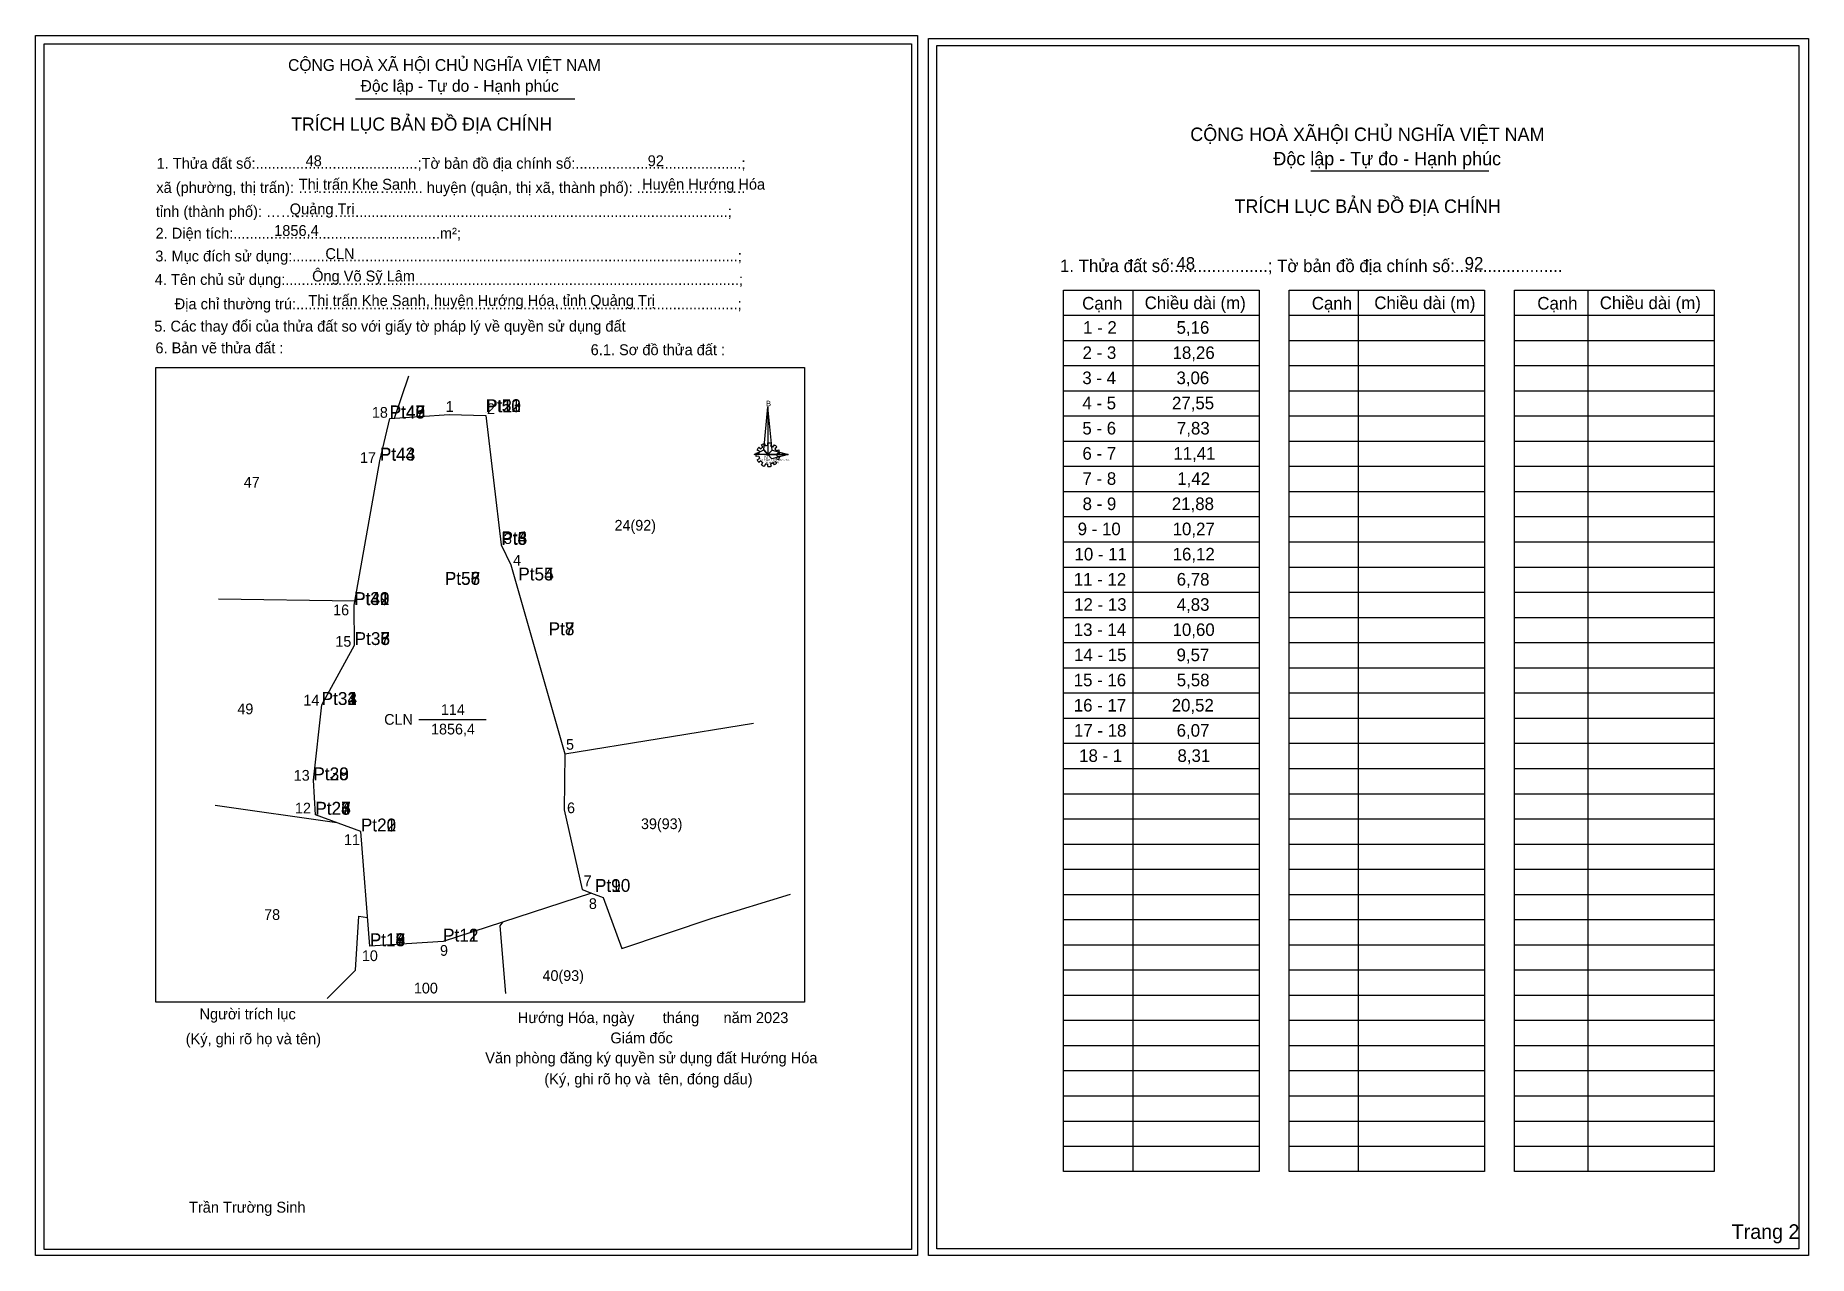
# Model space of a CAD drawing. Extents: x 551255 to 551654, y 1837808 to 1838531.
# Drawn here: x 551405.6 to 551653.7, y 1837808.4 to 1837979.1 of the extents above.
import ezdxf

# ---------------------------------------------------------------- set-up
doc = ezdxf.new("R2010")
doc.units = 0
for name, color, linetype in [('Level 1', 7, 'Continuous'), ('Level 10', 7, 'Continuous'), ('Level 12', 7, 'Continuous'), ('Level 13', 7, 'Continuous'), ('Level 16', 7, 'Continuous'), ('Level 2', 7, 'Continuous'), ('Level 30', 7, 'Continuous'), ('Level 4', 7, 'Continuous'), ('Level 60', 7, 'Continuous'), ('Level 61', 7, 'Continuous'), ('Level 62', 7, 'Continuous'), ('Level 63', 7, 'Continuous'), ('Level 7', 7, 'Continuous'), ('Level 9', 7, 'Continuous')]:
    doc.layers.add(name, color=color, linetype=linetype)

msp = doc.modelspace()

# ---------------------------------------------------------------- linework, layer by layer
at = {"layer": 'Level 1'}
for p, q in [((551506.43, 1837920.66), (551506.79, 1837920.6)), ((551506.79, 1837920.24), (551506.43, 1837920.18)), ((551506.89, 1837920.96), (551506.57, 1837921.1)), ((551506.81, 1837921.5), (551507.08, 1837921.27)), ((551507.38, 1837921.52), (551507.19, 1837921.82)), ((551507.63, 1837922.02), (551507.71, 1837921.67)), ((551507.91, 1837920.44), (551508.25, 1837920.44)), ((551508.08, 1837921.73), (551508.09, 1837922.09)), ((551508.56, 1837922.02), (551508.47, 1837921.66)), ((551508.79, 1837921.52), (551508.99, 1837921.82)), ((551509.34, 1837921.5), (551509.07, 1837921.28)), ((551509.27, 1837920.97), (551509.59, 1837921.13)), ((551509.74, 1837920.66), (551509.38, 1837920.6)), ((551509.38, 1837920.24), (551509.74, 1837920.18)), ((551509.74, 1837920.32), (551509.74, 1837920.32)), ((551509.74, 1837920.32), (551509.74, 1837920.32)), ((551506.57, 1837919.75), (551506.89, 1837919.9)), ((551507.11, 1837919.57), (551506.83, 1837919.34)), ((551507.19, 1837919.04), (551507.37, 1837919.35)), ((551507.74, 1837919.18), (551507.63, 1837918.83)), ((551508.08, 1837918.78), (551508.08, 1837919.13)), ((551508.44, 1837919.18), (551508.55, 1837918.85)), ((551508.99, 1837919.04), (551508.79, 1837919.34)), ((551509.06, 1837919.56), (551509.35, 1837919.35)), ((551509.6, 1837919.74), (551509.26, 1837919.86))]:
    msp.add_line(p, q, dxfattribs=at)
for points in [[(551508.06, 1837927.13), (551508.08, 1837920.46), (551507.5, 1837921.12)], [(551508.06, 1837927.13), (551508.08, 1837920.46), (551508.7, 1837921.07)], [(551506.14, 1837920.46), (551507.5, 1837921.12), (551508.08, 1837920.46)], [(551510.93, 1837920.48), (551508.08, 1837920.46), (551508.7, 1837921.07)], [(551510.91, 1837920.49), (551508.64, 1837919.88), (551508.08, 1837920.46)]]:
    msp.add_lwpolyline(points, close=True, dxfattribs=at)
for centre, major_axis, start_param, end_param in [((551508.08, 1837920.41), (1.4, -0.91), 3.569886, 3.856919), ((551508.09, 1837920.43), (1.66, 0), 2.439582, 2.724002), ((551508.09, 1837920.43), (1.3, 0), 2.723685, 3.015158), ((551508.09, 1837920.43), (1.3, 0), 3.2823, 3.561051), ((551508.09, 1837920.43), (1.3, 0), 2.133735, 2.444963), ((551508.09, 1837920.43), (1.66, 0), 1.84956, 2.139009), ((551508.09, 1837920.43), (1.3, 0), 1.569856, 1.856111), ((551508.09, 1837920.43), (1.66, 0), 1.279242, 1.563322), ((551508.09, 1837920.43), (1.3, 0), 1.002709, 1.275562), ((551508.09, 1837920.43), (1.66, 0), 0.710562, 0.996872), ((551508.09, 1837920.43), (1.3, 0), 0.426784, 0.706465), ((551508.09, 1837920.43), (1.3, 0), 6.135584, 6.416185), ((551508.09, 1837920.43), (1.66, 0), 0.139051, 0.433933), ((551508.09, 1837920.43), (1.66, 0), 3.569886, 3.856919), ((551508.09, 1837920.43), (1.3, 0), 3.860776, 4.132583), ((551508.08, 1837920.42), (1.66, 0), 4.147091, 4.436593), ((551508.09, 1837920.43), (1.3, 0), 4.438547, 4.71314), ((551508.09, 1837920.43), (1.66, 0), 4.71301, 4.997611), ((551508.09, 1837920.43), (1.3, 0), 4.990871, 5.284602), ((551508.09, 1837920.43), (1.66, 0), 5.285614, 5.570855), ((551508.09, 1837920.43), (1.66, 0), 5.849798, 6.138396)]:
    msp.add_ellipse(centre, major_axis=major_axis, ratio=0.995001, start_param=start_param, end_param=end_param, dxfattribs=at)
at = {"layer": 'Level 10'}
msp.add_lwpolyline([(551483.41, 1837859.09), (551462.62, 1837852.3), (551452.37, 1837851.65), (551451.11, 1837867.72), (551444.75, 1837870.06), (551444.47, 1837874.88), (551445.63, 1837885.42), (551450.24, 1837893.81), (551450.19, 1837899.39), (551453.76, 1837919.6), (551455.16, 1837925.51), (551463.46, 1837926.07), (551468.62, 1837925.95), (551470.77, 1837907.82), (551472.09, 1837905.05), (551479.66, 1837878.56), (551479.58, 1837870.73), (551482.09, 1837859.6), (551483.41, 1837859.09)], dxfattribs=at)
at = {"layer": 'Level 13'}
msp.add_line((551459.22, 1837883.4), (551468.67, 1837883.4), dxfattribs=at)
at = {"layer": 'Level 16'}
for p, q in [((551455.8, 1837925.55), (551457.81, 1837931.51)), ((551431.18, 1837900.28), (551450.29, 1837899.99)), ((551479.66, 1837878.56), (551506.09, 1837882.86)), ((551430.73, 1837871.4), (551447.76, 1837868.95))]:
    msp.add_line(p, q, dxfattribs=at)
for points in [[(551483.41, 1837859.09), (551485.03, 1837858.47), (551487.65, 1837851.35), (551500.27, 1837855.59), (551511.23, 1837858.95)], [(551446.42, 1837844.31), (551450.38, 1837848.32), (551450.84, 1837855.85), (551452.05, 1837855.65)], [(551471, 1837855.04), (551470.55, 1837854.51), (551471.34, 1837845.02)]]:
    msp.add_lwpolyline(points, dxfattribs=at)
at = {"layer": 'Level 2'}
for points in [[(551406.8, 1837977.97), (551528.16, 1837977.97), (551528.16, 1837809.19), (551406.8, 1837809.19)], [(551531.75, 1837977.74), (551652.39, 1837977.74), (551652.39, 1837809.31), (551531.75, 1837809.31)]]:
    msp.add_lwpolyline(points, close=True, dxfattribs=at)
at = {"layer": 'Level 30'}
for p, q in [((551584.07, 1837960.18), (551608.98, 1837960.18)), ((551559.16, 1837943.5), (551559.16, 1837820.13)), ((551590.72, 1837943.5), (551590.72, 1837820.13)), ((551622.86, 1837943.5), (551622.86, 1837820.13)), ((551549.46, 1837939.98), (551576.84, 1837939.98)), ((551581.02, 1837939.98), (551608.4, 1837939.98)), ((551612.58, 1837939.98), (551640.54, 1837939.98)), ((551549.46, 1837936.45), (551576.84, 1837936.45)), ((551581.02, 1837936.45), (551608.4, 1837936.45)), ((551612.58, 1837936.45), (551640.54, 1837936.45)), ((551549.46, 1837932.93), (551576.84, 1837932.93)), ((551581.02, 1837932.93), (551608.4, 1837932.93)), ((551612.58, 1837932.93), (551640.54, 1837932.93)), ((551549.46, 1837929.4), (551576.84, 1837929.4)), ((551581.02, 1837929.4), (551608.4, 1837929.4)), ((551612.58, 1837929.4), (551640.54, 1837929.4)), ((551549.46, 1837925.88), (551576.84, 1837925.88)), ((551581.02, 1837925.88), (551608.4, 1837925.88)), ((551612.58, 1837925.88), (551640.54, 1837925.88)), ((551549.46, 1837922.35), (551576.84, 1837922.35)), ((551581.02, 1837922.35), (551608.4, 1837922.35)), ((551612.58, 1837922.35), (551640.54, 1837922.35)), ((551549.46, 1837918.83), (551576.84, 1837918.83)), ((551581.02, 1837918.83), (551608.4, 1837918.83)), ((551612.58, 1837918.83), (551640.54, 1837918.83)), ((551549.46, 1837915.3), (551576.84, 1837915.3)), ((551581.02, 1837915.3), (551608.4, 1837915.3)), ((551612.58, 1837915.3), (551640.54, 1837915.3)), ((551549.46, 1837911.78), (551576.84, 1837911.78)), ((551581.02, 1837911.78), (551608.4, 1837911.78)), ((551612.58, 1837911.78), (551640.54, 1837911.78)), ((551549.46, 1837908.25), (551576.84, 1837908.25)), ((551581.02, 1837908.25), (551608.4, 1837908.25)), ((551612.58, 1837908.25), (551640.54, 1837908.25)), ((551549.46, 1837904.73), (551576.84, 1837904.73)), ((551581.02, 1837904.73), (551608.4, 1837904.73)), ((551612.58, 1837904.73), (551640.54, 1837904.73)), ((551549.46, 1837901.2), (551576.84, 1837901.2)), ((551581.02, 1837901.2), (551608.4, 1837901.2)), ((551612.58, 1837901.2), (551640.54, 1837901.2)), ((551549.46, 1837897.68), (551576.84, 1837897.68)), ((551581.02, 1837897.68), (551608.4, 1837897.68)), ((551612.58, 1837897.68), (551640.54, 1837897.68)), ((551549.46, 1837894.15), (551576.84, 1837894.15)), ((551581.02, 1837894.15), (551608.4, 1837894.15)), ((551612.58, 1837894.15), (551640.54, 1837894.15)), ((551549.46, 1837890.63), (551576.84, 1837890.63)), ((551581.02, 1837890.63), (551608.4, 1837890.63)), ((551612.58, 1837890.63), (551640.54, 1837890.63)), ((551549.46, 1837887.1), (551576.84, 1837887.1)), ((551581.02, 1837887.1), (551608.4, 1837887.1)), ((551612.58, 1837887.1), (551640.54, 1837887.1)), ((551549.46, 1837883.58), (551576.84, 1837883.58)), ((551581.02, 1837883.58), (551608.4, 1837883.58)), ((551612.58, 1837883.58), (551640.54, 1837883.58)), ((551549.46, 1837880.05), (551576.84, 1837880.05)), ((551581.02, 1837880.05), (551608.4, 1837880.05)), ((551612.58, 1837880.05), (551640.54, 1837880.05)), ((551549.46, 1837876.53), (551576.84, 1837876.53)), ((551581.02, 1837876.53), (551608.4, 1837876.53)), ((551612.58, 1837876.53), (551640.54, 1837876.53)), ((551549.46, 1837873), (551576.84, 1837873)), ((551581.02, 1837873), (551608.4, 1837873)), ((551612.58, 1837873), (551640.54, 1837873)), ((551549.46, 1837869.48), (551576.84, 1837869.48)), ((551581.02, 1837869.48), (551608.4, 1837869.48)), ((551612.58, 1837869.48), (551640.54, 1837869.48)), ((551549.46, 1837865.95), (551576.84, 1837865.95)), ((551581.02, 1837865.95), (551608.4, 1837865.95)), ((551612.58, 1837865.95), (551640.54, 1837865.95)), ((551549.46, 1837862.43), (551576.84, 1837862.43)), ((551581.02, 1837862.43), (551608.4, 1837862.43)), ((551612.58, 1837862.43), (551640.54, 1837862.43)), ((551549.46, 1837858.91), (551576.84, 1837858.91)), ((551581.02, 1837858.91), (551608.4, 1837858.91)), ((551612.58, 1837858.91), (551640.54, 1837858.91)), ((551549.46, 1837855.38), (551576.84, 1837855.38)), ((551581.02, 1837855.38), (551608.4, 1837855.38)), ((551612.58, 1837855.38), (551640.54, 1837855.38)), ((551549.46, 1837851.86), (551576.84, 1837851.86)), ((551581.02, 1837851.86), (551608.4, 1837851.86)), ((551612.58, 1837851.86), (551640.54, 1837851.86)), ((551549.46, 1837848.33), (551576.84, 1837848.33)), ((551581.02, 1837848.33), (551608.4, 1837848.33)), ((551612.58, 1837848.33), (551640.54, 1837848.33)), ((551549.46, 1837844.81), (551576.84, 1837844.81)), ((551581.02, 1837844.81), (551608.4, 1837844.81)), ((551612.58, 1837844.81), (551640.54, 1837844.81)), ((551549.46, 1837841.28), (551576.84, 1837841.28)), ((551581.02, 1837841.28), (551608.4, 1837841.28)), ((551612.58, 1837841.28), (551640.54, 1837841.28)), ((551549.46, 1837837.76), (551576.84, 1837837.76)), ((551581.02, 1837837.76), (551608.4, 1837837.76)), ((551612.58, 1837837.76), (551640.54, 1837837.76)), ((551549.46, 1837834.23), (551576.84, 1837834.23)), ((551581.02, 1837834.23), (551608.4, 1837834.23)), ((551612.58, 1837834.23), (551640.54, 1837834.23)), ((551549.46, 1837830.71), (551576.84, 1837830.71)), ((551581.02, 1837830.71), (551608.4, 1837830.71)), ((551612.58, 1837830.71), (551640.54, 1837830.71)), ((551549.46, 1837827.18), (551576.84, 1837827.18)), ((551581.02, 1837827.18), (551608.4, 1837827.18)), ((551612.58, 1837827.18), (551640.54, 1837827.18)), ((551549.46, 1837823.66), (551576.84, 1837823.66)), ((551581.02, 1837823.66), (551608.4, 1837823.66)), ((551612.58, 1837823.66), (551640.54, 1837823.66))]:
    msp.add_line(p, q, dxfattribs=at)
for points in [[(551549.46, 1837943.5), (551576.84, 1837943.5), (551576.84, 1837820.13), (551549.46, 1837820.13)], [(551581.02, 1837943.5), (551608.4, 1837943.5), (551608.4, 1837820.13), (551581.02, 1837820.13)], [(551612.58, 1837943.5), (551640.54, 1837943.5), (551640.54, 1837820.13), (551612.58, 1837820.13)]]:
    msp.add_lwpolyline(points, close=True, dxfattribs=at)
at = {"layer": 'Level 60'}
msp.add_line((551450.38, 1837970.25), (551481.06, 1837970.25), dxfattribs=at)
msp.add_lwpolyline([(551422.42, 1837932.64), (551513.19, 1837932.64), (551513.19, 1837843.8), (551422.42, 1837843.8)], close=True, dxfattribs=at)
at = {"layer": 'Level 61'}
msp.add_lwpolyline([(551405.57, 1837979.13), (551529.04, 1837979.13), (551529.04, 1837808.36), (551405.57, 1837808.36)], close=True, dxfattribs=at)
at = {"layer": 'Level 62'}
msp.add_lwpolyline([(551530.55, 1837978.72), (551653.73, 1837978.72), (551653.73, 1837808.35), (551530.55, 1837808.35)], close=True, dxfattribs=at)
at = {"layer": 'Level 7'}
for p, q in [((551455.13, 1837925.53), (551455.13, 1837925.53)), ((551455.15, 1837925.54), (551455.15, 1837925.54)), ((551455.15, 1837925.52), (551455.15, 1837925.52)), ((551455.16, 1837925.54), (551455.16, 1837925.54)), ((551455.16, 1837925.51), (551455.16, 1837925.51)), ((551468.55, 1837926.41), (551468.55, 1837926.41)), ((551468.56, 1837926.42), (551468.56, 1837926.42)), ((551468.56, 1837926.41), (551468.56, 1837926.41)), ((551468.56, 1837926.41), (551468.56, 1837926.41)), ((551468.65, 1837926.39), (551468.65, 1837926.39)), ((551468.65, 1837926.39), (551468.65, 1837926.39)), ((551453.76, 1837919.6), (551453.76, 1837919.6)), ((551453.78, 1837919.65), (551453.78, 1837919.65)), ((551470.78, 1837907.85), (551470.78, 1837907.85)), ((551470.8, 1837907.91), (551470.8, 1837907.91)), ((551470.77, 1837907.82), (551470.77, 1837907.82)), ((551470.77, 1837907.82), (551470.77, 1837907.82)), ((551462.86, 1837902.23), (551462.86, 1837902.23)), ((551462.87, 1837902.25), (551462.87, 1837902.25)), ((551462.87, 1837902.24), (551462.87, 1837902.24)), ((551473.14, 1837902.85), (551473.14, 1837902.85)), ((551473.15, 1837902.85), (551473.15, 1837902.85)), ((551450.15, 1837899.41), (551450.15, 1837899.41)), ((551450.16, 1837899.41), (551450.16, 1837899.41)), ((551450.18, 1837899.4), (551450.18, 1837899.4)), ((551450.19, 1837899.39), (551450.19, 1837899.39)), ((551450.24, 1837893.81), (551450.24, 1837893.81)), ((551450.24, 1837893.81), (551450.24, 1837893.81)), ((551450.24, 1837893.81), (551450.24, 1837893.81)), ((551450.24, 1837893.81), (551450.24, 1837893.81)), ((551477.39, 1837895.19), (551477.39, 1837895.19)), ((551477.4, 1837895.18), (551477.4, 1837895.18)), ((551445.61, 1837885.42), (551445.61, 1837885.42)), ((551445.61, 1837885.42), (551445.61, 1837885.42)), ((551445.62, 1837885.42), (551445.62, 1837885.42)), ((551445.63, 1837885.42), (551445.63, 1837885.42)), ((551444.46, 1837874.88), (551444.46, 1837874.88)), ((551444.47, 1837874.88), (551444.47, 1837874.88)), ((551444.47, 1837874.88), (551444.47, 1837874.88)), ((551444.73, 1837870.05), (551444.73, 1837870.05)), ((551444.74, 1837870.06), (551444.74, 1837870.06)), ((551444.74, 1837870.06), (551444.74, 1837870.06)), ((551444.75, 1837870.06), (551444.75, 1837870.06)), ((551444.75, 1837870.06), (551444.75, 1837870.06)), ((551451.11, 1837867.72), (551451.11, 1837867.72)), ((551451.11, 1837867.72), (551451.11, 1837867.72)), ((551451.11, 1837867.72), (551451.11, 1837867.72)), ((551483.87, 1837859.24), (551483.87, 1837859.24)), ((551483.88, 1837859.26), (551483.88, 1837859.26)), ((551452.36, 1837851.67), (551452.36, 1837851.67)), ((551452.36, 1837851.67), (551452.36, 1837851.67)), ((551452.36, 1837851.66), (551452.36, 1837851.66)), ((551452.36, 1837851.65), (551452.36, 1837851.65)), ((551452.36, 1837851.65), (551452.36, 1837851.65)), ((551452.36, 1837851.64), (551452.36, 1837851.64)), ((551452.37, 1837851.65), (551452.37, 1837851.65)), ((551462.61, 1837852.3), (551462.61, 1837852.3)), ((551462.62, 1837852.3), (551462.62, 1837852.3))]:
    msp.add_line(p, q, dxfattribs=at)

# ---------------------------------------------------------------- texts
at = {"layer": 'Level 1'}
for s, height, p in [('B', 0.783, (551507.82, 1837927.23)), ('N', 0.489, (551507.57, 1837919.87)), ('CHI NHÁNH VPĐKĐ-HƯỚNG HÓA', 0.1852, (551507, 1837919.63)), ('TỈNH QUẢNG TRỊ', 0.177, (551507.6, 1837919.3))]:
    msp.add_text(s, height=height, dxfattribs=at).set_placement(p)
at = {"layer": 'Level 12'}
for s, p in [('Pt51', (551468.55, 1837926.41)), ('Pt50', (551468.56, 1837926.42)), ('Pt53', (551468.56, 1837926.42)), ('Pt52', (551468.56, 1837926.41)), ('Pt2', (551468.65, 1837926.39)), ('Pt1', (551468.66, 1837926.39)), ('Pt45', (551455.13, 1837925.53)), ('Pt46', (551455.15, 1837925.54)), ('Pt48', (551455.15, 1837925.52)), ('Pt47', (551455.16, 1837925.54)), ('Pt49', (551455.16, 1837925.51)), ('Pt44', (551453.76, 1837919.6)), ('Pt43', (551453.78, 1837919.65)), ('Pt6', (551470.77, 1837907.82)), ('Pt5', (551470.77, 1837907.82)), ('Pt3', (551470.78, 1837907.85)), ('Pt4', (551470.8, 1837907.91)), ('Pt56', (551462.86, 1837902.22)), ('Pt58', (551462.87, 1837902.25)), ('Pt57', (551462.87, 1837902.24)), ('Pt55', (551473.14, 1837902.85)), ('Pt54', (551473.15, 1837902.85)), ('Pt39', (551450.15, 1837899.41)), ('Pt40', (551450.16, 1837899.41)), ('Pt41', (551450.18, 1837899.4)), ('Pt42', (551450.19, 1837899.39)), ('Pt35', (551450.24, 1837893.81)), ('Pt36', (551450.24, 1837893.81)), ('Pt37', (551450.24, 1837893.81)), ('Pt38', (551450.24, 1837893.81)), ('Pt7', (551477.39, 1837895.19)), ('Pt8', (551477.4, 1837895.18)), ('Pt31', (551445.61, 1837885.42)), ('Pt32', (551445.61, 1837885.42)), ('Pt33', (551445.62, 1837885.42)), ('Pt34', (551445.63, 1837885.42)), ('Pt28', (551444.46, 1837874.88)), ('Pt29', (551444.46, 1837874.88)), ('Pt30', (551444.47, 1837874.88)), ('Pt23', (551444.73, 1837870.05)), ('Pt24', (551444.74, 1837870.06)), ('Pt25', (551444.74, 1837870.06)), ('Pt26', (551444.75, 1837870.06)), ('Pt27', (551444.75, 1837870.06)), ('Pt20', (551451.1, 1837867.72)), ('Pt21', (551451.11, 1837867.72)), ('Pt22', (551451.11, 1837867.72)), ('Pt9', (551483.87, 1837859.24)), ('Pt10', (551483.88, 1837859.26)), ('Pt13', (551452.36, 1837851.67)), ('Pt16', (551452.36, 1837851.65)), ('Pt14', (551452.36, 1837851.67)), ('Pt18', (551452.36, 1837851.64)), ('Pt15', (551452.36, 1837851.66)), ('Pt17', (551452.36, 1837851.65)), ('Pt19', (551452.37, 1837851.65)), ('Pt11', (551462.61, 1837852.3)), ('Pt12', (551462.62, 1837852.3))]:
    msp.add_text(s, height=1.8, dxfattribs=at).set_placement(p)
at = {"layer": 'Level 13'}
msp.add_text('114', height=1.5, dxfattribs=at).set_placement((551462.32, 1837884.02))
at = {"layer": 'Level 16'}
for s, p in [('47', (551434.73, 1837915.85)), ('24(92)', (551486.62, 1837909.82)), ('49', (551433.83, 1837884.12)), ('39(93)', (551490.32, 1837868.04)), ('78', (551437.58, 1837855.33)), ('40(93)', (551476.54, 1837846.79)), ('100', (551458.54, 1837845.04))]:
    msp.add_text(s, height=1.5, dxfattribs=at).set_placement(p)
at = {"layer": 'Level 2'}
msp.add_text('CLN', height=1.5, dxfattribs=at).set_placement((551454.38, 1837882.65))
at = {"layer": 'Level 30'}
for s, height, p in [('CỘNG HOÀ XÃHỘI CHỦ NGHĨA VIỆT NAM', 1.8799, (551567.2, 1837964.36)), ('Độc lập - Tự đo - Hạnh phúc', 1.8799, (551578.83, 1837960.96)), ('TRÍCH LỤC BẢN ĐỒ ĐỊA CHÍNH', 1.8799, (551573.38, 1837954.3)), ('1. Thửa đất số:....................; Tờ bản đồ địa chính số:.......................', 1.7625, (551548.96, 1837946.01)), ('Cạnh', 1.762, (551552.07, 1837940.77)), ('Chiều dài (m)', 1.7625, (551560.82, 1837940.83)), ('Cạnh', 1.762, (551584.21, 1837940.77)), ('Chiều dài (m)', 1.7625, (551592.96, 1837940.83)), ('Cạnh', 1.762, (551615.77, 1837940.77)), ('Chiều dài (m)', 1.7625, (551624.52, 1837940.83)), ('Trang 2', 2.056, (551642.98, 1837810.67))]:
    msp.add_text(s, height=height, dxfattribs=at).set_placement(p)
at = {"layer": 'Level 4'}
msp.add_text('1856,4', height=1.5, dxfattribs=at).set_placement((551460.94, 1837881.29))
at = {"layer": 'Level 60'}
for s, height, p in [('CỘNG HOÀ XÃ HỘI CHỦ NGHĨA VIỆT NAM', 1.6365, (551440.93, 1837974.18)), ('Độc lập - Tự do - Hạnh phúc', 1.6365, (551451.08, 1837971.25)), ('TRÍCH LỤC BẢN ĐỒ ĐỊA CHÍNH', 1.841, (551441.37, 1837965.81)), ('1. Thửa đất số:........................................;Tờ bản đồ địa chính số:.........................................;', 1.52578, (551422.53, 1837960.47)), ('xã (phường, thị trấn): …….............…....... huyện (quận, thị xã, thành phố): ..............………..', 1.5258, (551422.49, 1837957.09)), ('tỉnh (thành phố): ……………................................................................................................;', 1.52578, (551422.42, 1837953.74)), ('2. Diện tích:...................................................m²;', 1.5258, (551422.38, 1837950.69)), ('3. Mục đích sử dụng:..............................................................................................................;', 1.52578, (551422.34, 1837947.5)), ('4. Tên chủ sử dụng:................................................................................................................;', 1.52578, (551422.27, 1837944.22)), ('Địa chỉ thường trú:.............................................................................................................;', 1.52578, (551425.06, 1837940.8)), ('5. Các thay đổi của thửa đất so với giấy tờ pháp lý về quyền sử dụng đất', 1.5258, (551422.2, 1837937.68)), ('6. Bản vẽ thửa đất : ', 1.5258, (551422.36, 1837934.64)), ('6.1. Sơ đồ thửa đất : ', 1.5258, (551483.28, 1837934.38)), ('Người trích lục', 1.5258, (551428.53, 1837841.41)), ('(Ký, ghi rõ họ và tên)', 1.5258, (551426.6, 1837837.93)), ('Giám đốc', 1.526, (551486.04, 1837838.05)), ('Văn phòng đăng ký quyền sử dụng đất Hướng Hóa', 1.5258, (551468.52, 1837835.26)), ('(Ký, ghi rõ họ và  tên, đóng dấu)', 1.5258, (551476.79, 1837832.31))]:
    msp.add_text(s, height=height, dxfattribs=at).set_placement(p)
at = {"layer": 'Level 63'}
for s, height, p in [('48', 1.526, (551443.38, 1837960.83)), ('92', 1.526, (551491.26, 1837960.83)), ('Thị trấn Khe Sanh', 1.5258, (551442.42, 1837957.54)), ('Huyện Hướng Hóa', 1.5258, (551490.47, 1837957.55)), ('Quảng Trị', 1.526, (551441.16, 1837954.09)), ('1856,4', 1.526, (551438.98, 1837951.07)), ('CLN', 1.526, (551446.15, 1837947.83)), ('48', 1.762, (551565.26, 1837946.34)), ('92', 1.762, (551605.6, 1837946.36)), ('Ông Võ Sỹ Lâm', 1.5258, (551444.29, 1837944.7)), ('Thị trấn Khe Sanh, huyện Hướng Hóa, tỉnh Quảng Trị', 1.5258, (551443.76, 1837941.28)), ('1 - 2', 1.762, (551552.2, 1837937.38)), ('5,16', 1.762, (551565.28, 1837937.38)), ('2 - 3', 1.762, (551552.13, 1837933.85)), ('18,26', 1.762, (551564.72, 1837933.85)), ('3 - 4', 1.762, (551552.09, 1837930.33)), ('3,06', 1.762, (551565.27, 1837930.33)), ('4 - 5', 1.762, (551552.1, 1837926.8)), ('27,55', 1.762, (551564.64, 1837926.8)), ('5 - 6', 1.762, (551552.1, 1837923.28)), ('7,83', 1.762, (551565.33, 1837923.28)), ('6 - 7', 1.762, (551552.11, 1837919.75)), ('11,41', 1.762, (551564.83, 1837919.75)), ('7 - 8', 1.762, (551552.12, 1837916.23)), ('1,42', 1.762, (551565.38, 1837916.23)), ('8 - 9', 1.762, (551552.13, 1837912.7)), ('21,88', 1.762, (551564.62, 1837912.7)), ('9 - 10', 1.762, (551551.44, 1837909.18)), ('10,27', 1.762, (551564.73, 1837909.18)), ('10 - 11', 1.762, (551551, 1837905.65)), ('16,12', 1.762, (551564.73, 1837905.65)), ('11 - 12', 1.762, (551550.9, 1837902.13)), ('6,78', 1.762, (551565.3, 1837902.13)), ('12 - 13', 1.762, (551550.95, 1837898.6)), ('4,83', 1.762, (551565.3, 1837898.6)), ('13 - 14', 1.762, (551550.89, 1837895.08)), ('10,60', 1.762, (551564.72, 1837895.08)), ('14 - 15', 1.762, (551550.93, 1837891.55)), ('9,57', 1.762, (551565.28, 1837891.55)), ('15 - 16', 1.762, (551550.89, 1837888.03)), ('5,58', 1.762, (551565.31, 1837888.03)), ('16 - 17', 1.762, (551550.9, 1837884.5)), ('20,52', 1.762, (551564.6, 1837884.5)), ('17 - 18', 1.762, (551550.92, 1837880.98)), ('6,07', 1.762, (551565.29, 1837880.98)), ('18 - 1', 1.762, (551551.65, 1837877.45)), ('8,31', 1.762, (551565.41, 1837877.45)), ('Hướng Hóa, ngày       tháng      năm 2023', 1.5258, (551473.08, 1837840.89)), ('Trần Trường Sinh', 1.5258, (551427.06, 1837814.35))]:
    msp.add_text(s, height=height, dxfattribs=at).set_placement(p)
at = {"layer": 'Level 9'}
for s, p in [('1', (551462.99, 1837926.45)), ('18', (551452.66, 1837925.62)), ('2', (551468.77, 1837926.14)), ('17', (551451, 1837919.3)), ('3', (551471.14, 1837907.96)), ('4', (551472.42, 1837904.93)), ('16', (551447.24, 1837897.97)), ('15', (551447.55, 1837893.57)), ('14', (551443.07, 1837885.34)), ('5', (551479.83, 1837879.15)), ('13', (551441.72, 1837874.82)), ('12', (551441.89, 1837870.23)), ('6', (551479.97, 1837870.27)), ('11', (551448.75, 1837865.81)), ('7', (551482.29, 1837860.05)), ('8', (551483.03, 1837856.86)), ('10', (551451.26, 1837849.57)), ('9', (551462.19, 1837850.31))]:
    msp.add_text(s, height=1.5, dxfattribs=at).set_placement(p)

doc.saveas('drawing.dxf')
